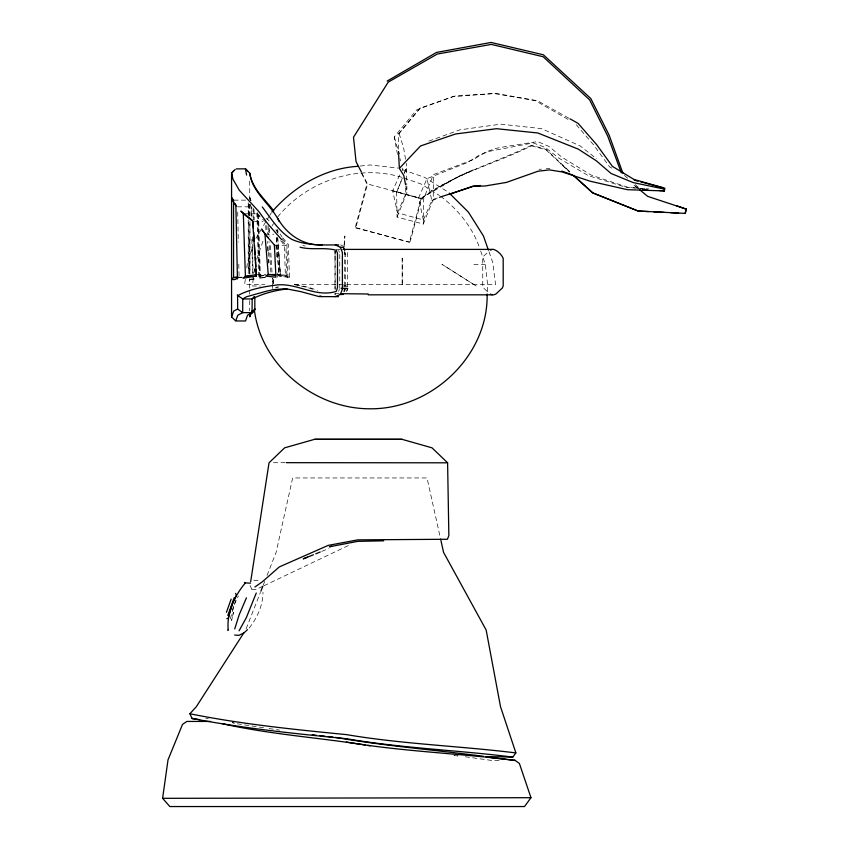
<?xml version="1.0" encoding="UTF-8"?>
<svg xmlns="http://www.w3.org/2000/svg" width="849" height="849" viewBox="0 0 849 849"><rect width="100%" height="100%" fill="white"/><g stroke="black" fill="none" stroke-linecap="round" stroke-linejoin="round"><path stroke-width="0.64" stroke-dasharray="4.25 3.18" d="M249.712 281.465L249.712 278.96L249.712 294.2M249.723 273.94L249.712 238.06L249.755 259.805M344.641 286.081L344.609 255.708M345.49 252.567L345.49 286.081M347.528 252.567L347.528 286.081M249.744 267.87L249.723 274.047L249.829 221.377M339.78 288.427L339.78 253.342M272.338 288.511L272.359 285.996M335.015 250.975L334.952 288.628M568.83 118.202L537.619 100.776L496.272 93.432L455.382 95.873L419.947 108.163L398.659 133.887L398.563 153.298M334.952 287.885L334.941 286.463M402.32 178.088L396.632 192.224L397.077 217.089L423.311 224.051L423.439 199.335L433.383 174.607L473.498 159.516L485.182 152.3L495.338 148.479L506.322 146.453L537.757 141.581L549.059 146.506L561.889 157.214L591.244 175.127L627.91 187.332L642.343 188.807M423.311 224.051L433.255 199.324L433.383 174.607M272.38 285.88L272.54 277.973L272.412 283.704M273.633 283.237L273.728 277.973L273.601 283.704M335.164 289.774L335.143 250.975L335.206 255.952M361.515 173.398L366.948 183.83L355.551 226.375L355.752 227.925L367.521 183.978L362.088 173.387M334.941 257.767L334.952 256.345M344.089 246.061L344.885 235.948L344.057 246.528M487.326 291.494L487.761 285.996L485.32 264.315L480.003 249.107M253.299 278.345L252.44 285.996L260.505 285.996M253.872 273.24L254.456 268.135M245.308 279.363L244.65 284.564L264.814 284.564M246.783 267.679L247.441 262.49L252.535 248.014M531.527 145.243C494.84 162.944 454.799 173.843 421.72 198.507L410.322 241.052L409.367 242.294L421.136 198.348C454.332 173.599 494.967 164.144 531.453 145.837L531.527 145.243L546.151 149.392L570.21 172.05M230.312 618.825L234.685 603.841L238.367 595.966M265.833 277.156L260.41 278.228L259.592 276.349L257.672 213.81L258.446 211.072M264.835 277.156L259.592 278.228L258.733 276.349L256.886 213.81L257.714 211.072M255.92 238.367L266.353 220.772M256.631 259.316L263.625 239.333M234.685 603.395L235.863 600.084M232.265 610.102L233.91 605.56M344.577 291.578L345.49 289.244M346.679 291.345L347.506 289.244L346.615 291.578M246.157 628.791L260.41 592.411M263.275 585.099L264.708 581.459M267.074 575.41L276.095 552.391L292.65 477.955L427.026 477.955L440.992 540.76M404.209 173.387L406.575 167.497L406.798 184.753M396.632 192.224L402.129 178.906M404.495 173.016L406.862 167.126L406.215 163.284M397.077 217.089L407.021 192.362L406.841 186.016M338.592 291.356L339.388 289.403M343.781 291.345L344.641 289.244M343.972 291.356L344.779 289.403M644.975 188.648L625.692 187.173L588.261 175.637L559.003 158.232L545.27 147.493L533.214 142.908L489.141 151.355L478.953 155.346L467.703 162.446L426.994 178.64L431.833 200.576L423.375 219.955L397.523 212.823L392.684 190.876L400.081 173.928M397.523 212.823L405.971 193.445L405.153 185.698M423.375 219.955L418.546 198.008L426.994 178.64M267.138 233.73L271.372 227.012M272.073 225.887L273.484 223.648M267.042 219.689L269.091 216.442M269.78 215.349L271.149 213.184M249.245 628.005C257.194 617.902 262.978 605.337 262.978 592.326M397.481 154.412L394.265 136.901L416.657 109.85L452.496 96.754L493.948 93.517L535.294 100.617L568.395 119.624M398.659 133.887L420.329 107.919M277.708 216.919C306.935 180.858 358.013 163.507 402.649 177.579M250.073 585.47L251.739 589.227L253.872 587.731M423.439 197.424L421.72 198.507L366.948 183.83M421.136 198.348L458.916 176.21L472.989 170.129M442.998 185.093L459.065 176.252L472.808 169.949M262.808 586.309L256.037 589.535L251.739 589.227M263.975 585.746L350.159 544.676M321.76 551.404L328.722 548.581M428.894 141.093L459.797 129.876L500.708 124.166L541.471 128.613L580.185 145.943L596.539 158.731M431.833 200.576L438.063 198.401M433.255 199.324L438.254 197.7M275.437 287.546L277.496 286.909M276.689 287.546L278.801 286.909M263.275 275.437L258.733 276.349M264.272 275.437L259.592 276.349M249.829 279.321L254.764 278.907L252.556 277.209M360.294 166.054L370.1 164.961L397.894 168.06M249.946 279.321L255.358 278.907L253.119 277.209M539.041 169.344L541.45 169.131M546.268 168.718L549.876 168.399M343.686 286.346C350.223 286.803 350.202 285.168 343.686 285.657M239.206 277.517L241.848 277.485L239.291 277.57M340.672 244.905L345.554 247.303M273.474 462.716L284.988 462.684M233.921 200.141L245.796 200.141M237.402 206.827L251.813 206.827L252.004 217.259M243.652 213.81L257.672 213.81M254.509 221.631L263.031 221.631M265.238 234.218L273.824 234.218M274.641 245.234L285.89 245.234L286.856 275.299L289.424 277.188L288.373 244.48L282.6 237.688M336.321 249.404L340.152 249.404M473.912 264.315L485.32 264.315M256.759 274.535L265.917 274.535M276.339 274.524L286.856 275.299L276.923 275.299M239.418 277.209L242.538 277.209M294.529 284.564L495.551 284.564L492.76 262.49L488.844 251.336L483.643 256.165L482.741 258.223L482.741 286.007L483.643 288.066L488.928 292.979M205.819 718.477L208.366 718.477M499.053 760.417L491.475 760.417L464.286 756.629M335.015 293.627L339.112 293.669M253.787 580.217L258.085 580.472M646.269 188.743L648.838 188.945M282.038 238.665L286.909 244.48L287.938 277.188L285.37 275.299L278.96 274.524L277.496 254.371M289.424 277.188L280.425 276.105L277.676 237.412M287.938 277.188L279.098 276.105L278.96 274.524M237.285 723.804L265.281 727.975M269.133 728.548L279.586 730.108M295.696 284.585L309.333 287.493L317.441 290.39M294.125 284.585L307.603 287.493L313.355 289.562M302.828 245.541L305.162 246.083M356.081 227.734L409.176 241.965M355.752 227.925L409.367 242.294M531.453 145.837L545.843 149.732L569.732 172.06L560.149 163.379M392.684 190.876L418.546 198.008M396.918 191.853L423.439 199.335M402.734 169.736L424.489 177.292L448.389 192.224M403.891 178.014L421.38 184.127L439.464 195.493M611.779 168.102L609.561 166.828L593.631 144.903L576.078 124.527M440.546 196.172C457.738 209.332 472.522 227.171 479.568 247.887M266.055 218.182L268.91 220.475L269.069 223.117M262.638 219.286L265.461 221.631M624.397 175.435L629.364 179.617M635.328 184.636L640.295 188.807M258.467 214.595L260.07 216.155M256.886 213.81L259.974 216.941M282.059 240.638L285.89 245.234M280.648 240.638L284.426 245.234L285.37 275.299M277.252 231.947L277.135 229.676L281.91 236.691M275.872 229.676L278.546 233.687M249.988 204.598L251.325 206.827L251.484 215.954M344.386 251.336L345.182 254.658M338.613 250.328L339.388 252.344M249.946 197.679L251.028 200.704M399.136 133.548L403.625 147.896L406.002 162M394.265 136.901L399.189 153.765M249.829 197.679L250.763 200.704M277.665 277.188L277.007 271.542M402.118 168.123L402.766 170.543M405.78 185.889L407.021 192.362M400.006 158.519L400.41 160.907M398.775 151.387L399.072 153.902M268.517 259.401L268.836 263.19M267.477 246.815L267.987 253.108M278.843 254.371L280.425 276.105M277.655 237.996L280.329 274.524M276.328 237.996L279.098 276.105M277.135 229.676L277.315 232.255M276.403 237.412L277.464 252.896M272.009 272.104L270.237 242.984M268.242 250.731L267.69 241.477M268.316 252.057L268.963 262.638M269.377 228.423L269.844 236.362M270.852 272.104L269.048 241.657M268.135 225.77L268.666 235.035M266.766 225.601L267.148 232.212M265.695 225.601L265.992 230.896M276.052 245.234L276.509 257.756M260.41 278.228L258.552 214.946M259.592 278.228L257.746 212.356M238.792 264.177L239.047 275.904M237.709 212.038L238.314 242.018M254.01 209.533L254.212 219.997M252.578 248.534L252.355 236.807M252.599 249.839L253.044 273.304M253.48 208.217L253.681 219.997M254.541 268.677L254.583 271.319M252.482 273.304L251.835 236.807M344.641 252.567L344.641 254.774M249.946 204.259L249.946 216.113M249.946 221.377L249.946 274.057M249.712 181.113L249.712 199.908M249.829 204.259L249.712 217.004M249.712 300.567L249.712 310.84M248.386 204.078L248.386 215.89M248.386 222.459L248.386 273.633M248.237 202.773L248.237 214.585M248.237 219.827L248.237 273.633M402.214 258.213L402.214 285.604L402.214 258.213M249.818 261.407L249.744 264.135L249.818 261.407M335.132 293.839L335.1 294.826L335.026 293.839M233.486 612.225L231.607 620.428L233.486 612.225M457.866 755.907L453.939 755.557L457.866 755.907M234.727 723.199L232.159 722.605L234.717 723.21M476.109 285.996L441.936 264.315L476.109 285.996M638.501 188.818L633.407 184.615L638.522 188.796"/><path stroke-width="1.27" d="M254.838 297.044L254.817 309.142L252.079 312.634L247.537 315.212L245.531 320.964L236.404 320.964M342.412 288.299L342.38 255.708M256.759 274.535L245.403 276.349L243.037 278.228L256.377 276.084L256.111 269.25M487.135 294.03C488.366 356.177 431.398 409.377 370.1 408.793C314.257 408.995 260.823 365.24 254.275 309.185M439.506 197.297L473.254 186.313L484.938 186.005L506.312 182.439L537.948 171.243L549.462 169.896L562.197 171.944L590.225 181.24L627.4 189.688L664.396 190.929L664.661 188.351L663.854 187.947L634.023 179.468L612.394 166.362L596.55 144.51L578.084 123.36L569.987 118.839M343.421 294.454L340.279 294.497L335.143 296.662M491.009 757.605L515.131 760.417L519.386 763.453L530.965 797.699L524.523 806.55L169.853 806.55L162.605 798.325L168.028 759.823L182.546 724.324L186.886 721.438L210.616 721.438M664.12 191.184L664.661 188.351M250.657 581.735L269.037 462.811L284.617 447.837L314.629 439.315L402.012 439.315L432.024 447.837L447.603 462.811L448.856 535.666L447.412 539.264L357.758 539.868L328.192 545.387L279.31 566.92L262.383 581.756L254.933 586.988M685.101 213.226L686.395 208.801L685.302 213.396L638.14 211.03L592.761 192.914L573.574 175.541L592.772 192.893L638.13 211.04L648.583 211.571M254.169 296.609L252.153 298.944L252.079 312.634L242.676 312.634L237.646 309.025L237.593 295.717C249.564 289.148 264.272 286.516 277.963 284.85C297.787 283.354 316.507 297.797 336.31 291.356L337.509 287.631L337.499 253.342L336.331 250.328C324.891 246.921 311.891 250.391 300.026 247.176M234.717 628.918L239.216 614.687L246.454 597.813M251.219 312.188L249.712 316.847L251.973 311.031M256.271 593.016L246.306 617.722L239.089 630.796M226.428 612.309L231.172 599.097M227.819 615.451L234.25 597.547M238.24 295.887L242.772 298.944L242.676 312.634L237.837 315.212L235.693 320.964L231.565 316.847L233.762 311.031L237.646 309.025M260.887 591.191L262.808 586.309L262.245 586.574M340.279 294.497L342.412 289.244M238.431 277.209C228.71 276.434 231.957 282.972 238.282 277.464M243.737 633.014L196.352 706.655L189.9 713.754L192.054 718.477C243.037 728.283 294.805 733.685 346.477 738.704C401.535 748.256 457.462 750.06 512.807 757.106L515.874 752.914L500.507 706.655L486.148 630L443.571 552.391L440.992 540.76M255.4 309.142L252.747 312.634L249.85 314.183M250.519 583.167L245.372 582.902C234.526 595.733 226.354 613.318 228.264 630.372L227.67 630.117M405.535 184.583L403.806 175.51L399.359 168.367L420.573 145.943L455.626 133.972L496.495 128.698L537.82 132.985L578.243 149.106L596.168 160.684L611.11 173.504L633.195 182.577L664.417 189.125M235.215 169.375L232.085 172.506L233.719 170.882M271.829 212.101C293.436 186.886 324.233 168.325 357.843 166.33M247.494 629.629L243.992 632.898L238.962 635.328L234.664 635.063M387.176 81.058L436.492 52.426L491.093 42.45L543.371 54.792L590.819 98.558L609.179 135.246L622.954 173.376M313.419 554.779L303.199 558.875L307.465 557.177M315.807 553.813L320.211 552.009M490.414 250.084L492.144 249.404M449.27 194.485L472.946 186.207L480.492 185.549M231.565 173.058L232.35 175.563M331.641 546.31L329.401 546.777L357.779 541.354L383.706 540.813M664.427 190.792L659.408 190.558M226.8 618.571L228.19 618.401L232.711 602.97L236.468 594.969L235.523 593.387M286.994 288.968C275.055 290.347 262.819 293.552 252.153 298.944L242.772 298.944L246.348 296.81L266.766 291.111L273.42 289.636L285.582 288.692L300.695 291.589L319.012 296.588L338.475 296.662M341.33 288.575L347.708 288.522L341.33 288.289M236.436 168.866L245.563 168.866L249.797 173.238C252.206 188.701 264.867 199.069 273.76 210.892M243.652 213.81L240.851 211.072L252.599 220.475L256.377 276.084M250.933 276.349L245.403 276.349L243.323 213.81L253.31 221.631M265.238 234.218L261.927 229.676L268.146 237.688M274.397 245.234L275.936 277.188L265.673 276.105L268.231 274.524L264.952 234.218L274.641 245.234M335.376 244.905L340.375 247.303L343.41 247.303M342.922 249.394L493.789 249.404C497.843 250.858 501.356 254.456 503.192 258.223L503.192 286.007L502.29 288.066L495.912 293.998L493.789 294.826L368.243 294.826M275.034 274.524L268.231 274.524L275.713 275.299M237.826 277.57L233.56 277.57L233.56 200.141M231.565 316.847L231.565 173.026L233.019 179.351L239.301 190.25L258.913 211.613L267.456 223.478L281.518 239.503M314.629 439.315L402.012 439.315M193.094 718.477L192.054 718.477L199.664 719.634M512.807 757.106L485.766 756.565M514.207 760.417L515.131 760.417C458.969 753.296 402.214 751.556 346.318 742.037M530.965 797.699L162.605 798.325M338.709 244.905C323.055 244.915 306.744 245.902 292.035 239.482C279.151 231.904 271.075 218.649 262.288 206.944M286.262 462.673L447.603 462.811M341.404 293.69L368.211 293.998M642.619 189.858L647.745 190.038M653.804 211.836L664.258 212.356M670.784 212.696L678.627 213.088M322.291 244.873C303.082 245.839 286.675 234.366 277.538 218.013M515.874 752.914C459.542 745.953 402.659 744.149 346.615 734.64C294.178 729.482 241.583 724.197 189.9 713.754M312.209 734.735L316.083 735.181M319.956 735.616L325.135 736.21M327.714 736.497L332.882 737.091M335.472 737.378C384.491 745.931 434.094 749.816 483.378 756.289M365.102 744.944C317.717 737.569 269.589 734.258 222.725 723.783M367.691 745.369L370.281 745.783M319.786 295.983L322.142 296.588M634.267 180.179L638.077 181.155M640.613 181.813L663.281 187.873M676.366 205.67L686.109 209.077L647.681 196.363L639.541 189.635M561.698 171.073L572.884 175.053M490.414 294.147L492.144 294.826M244.416 582.425L245.372 582.902M249.797 173.238C252.047 192.787 271.234 204.503 279.31 221.663M449.301 193.126L468.372 212.101L483.431 235.948L488.419 250.147M247.643 171.031L245.478 168.866L246.592 175.064M233.273 199.78L231.703 197.679L233.146 201.712L236.054 205.787M237.678 295.399L237.338 294.9L237.593 295.717M234.908 203.484L236.34 205.713M361.483 172.209L356.049 161.618L353.502 137.262L388.216 82.13L437.246 54.049L491.338 44.392L543.116 56.724L589.641 99.885L607.714 136.095L621.341 172.888M340.375 247.303L342.412 252.567L342.412 254.774M343.527 247.303L344.705 250.455M255.135 254.7L254.53 245.446M255.316 257.343L255.931 266.597M253.002 221.631L253.427 228.243M253.681 232.212L254.275 241.477M398.627 154.55L399.359 168.367M237.433 278.907L235.884 205.607"/></g></svg>
